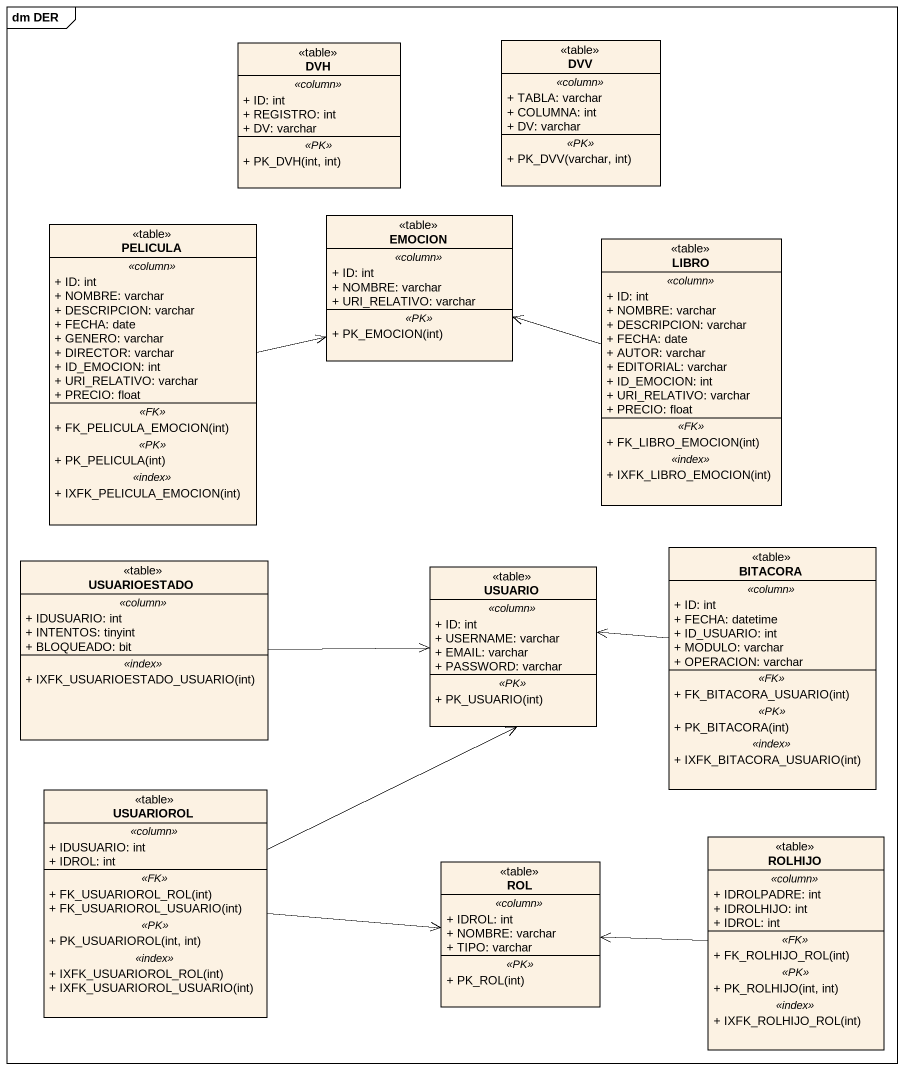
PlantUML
@startuml
mainframe dm DER
hide circle
hide empty members
skinparam classAttributeIconSize 0
class DVH <<table>> {
  .. <<column>> ..
  + ID: int
  + REGISTRO: int
  + DV: varchar
  .. <<PK>> ..
  + PK_DVH(int, int)
}
class DVV <<table>> {
  .. <<column>> ..
  + TABLA: varchar
  + COLUMNA: int
  + DV: varchar
  .. <<PK>> ..
  + PK_DVV(varchar, int)
}
class PELICULA <<table>> {
  .. <<column>> ..
  + ID: int
  + NOMBRE: varchar
  + DESCRIPCION: varchar
  + FECHA: date
  + GENERO: varchar
  + DIRECTOR: varchar
  + ID_EMOCION: int
  + URI_RELATIVO: varchar
  + PRECIO: float
  .. <<FK>> ..
  + FK_PELICULA_EMOCION(int)
  .. <<PK>> ..
  + PK_PELICULA(int)
  .. <<index>> ..
  + IXFK_PELICULA_EMOCION(int)
}
class EMOCION <<table>> {
  .. <<column>> ..
  + ID: int
  + NOMBRE: varchar
  + URI_RELATIVO: varchar
  .. <<PK>> ..
  + PK_EMOCION(int)
}
class LIBRO <<table>> {
  .. <<column>> ..
  + ID: int
  + NOMBRE: varchar
  + DESCRIPCION: varchar
  + FECHA: date
  + AUTOR: varchar
  + EDITORIAL: varchar
  + ID_EMOCION: int
  + URI_RELATIVO: varchar
  + PRECIO: float
  .. <<FK>> ..
  + FK_LIBRO_EMOCION(int)
  .. <<index>> ..
  + IXFK_LIBRO_EMOCION(int)
}
class BITACORA <<table>> {
  .. <<column>> ..
  + ID: int
  + FECHA: datetime
  + ID_USUARIO: int
  + MODULO: varchar
  + OPERACION: varchar
  .. <<FK>> ..
  + FK_BITACORA_USUARIO(int)
  .. <<PK>> ..
  + PK_BITACORA(int)
  .. <<index>> ..
  + IXFK_BITACORA_USUARIO(int)
}
class USUARIOESTADO <<table>> {
  .. <<column>> ..
  + IDUSUARIO: int
  + INTENTOS: tinyint
  + BLOQUEADO: bit
  .. <<index>> ..
  + IXFK_USUARIOESTADO_USUARIO(int)
}
class USUARIO <<table>> {
  .. <<column>> ..
  + ID: int
  + USERNAME: varchar
  + EMAIL: varchar
  + PASSWORD: varchar
  .. <<PK>> ..
  + PK_USUARIO(int)
}
class USUARIOROL <<table>> {
  .. <<column>> ..
  + IDUSUARIO: int
  + IDROL: int
  .. <<FK>> ..
  + FK_USUARIOROL_ROL(int)
  + FK_USUARIOROL_USUARIO(int)
  .. <<PK>> ..
  + PK_USUARIOROL(int, int)
  .. <<index>> ..
  + IXFK_USUARIOROL_ROL(int)
  + IXFK_USUARIOROL_USUARIO(int)
}
class ROLHIJO <<table>> {
  .. <<column>> ..
  + IDROLPADRE: int
  + IDROLHIJO: int
  + IDROL: int
  .. <<FK>> ..
  + FK_ROLHIJO_ROL(int)
  .. <<PK>> ..
  + PK_ROLHIJO(int, int)
  .. <<index>> ..
  + IXFK_ROLHIJO_ROL(int)
}
class ROL <<table>> {
  .. <<column>> ..
  + IDROL: int
  + NOMBRE: varchar
  + TIPO: varchar
  .. <<PK>> ..
  + PK_ROL(int)
}
PELICULA -right-> EMOCION
LIBRO -left-> EMOCION
BITACORA -left-> USUARIO
USUARIOESTADO -right-> USUARIO
USUARIOROL -up-> USUARIO
USUARIOROL -right-> ROL
ROLHIJO -left-> ROL
@enduml
